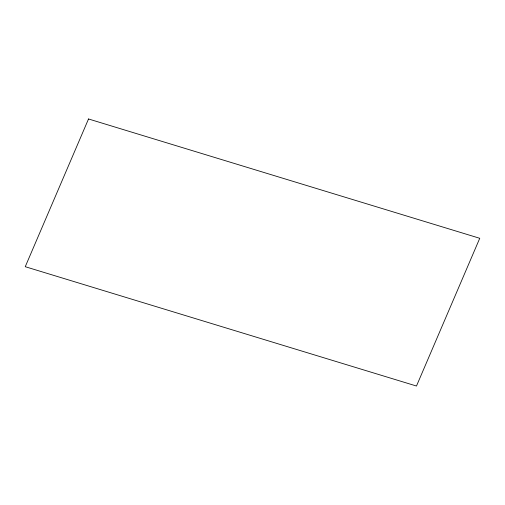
<?xml version="1.0" encoding="UTF-8"?>
<svg xmlns="http://www.w3.org/2000/svg" width="505" height="505" viewBox="0 0 505 505"><rect width="100%" height="100%" fill="white"/><g stroke="black" fill="none" stroke-linecap="round" stroke-linejoin="round"><path stroke-width="0.76" d="M88.52 118.972L25.25 266.703L416.48 386.028L479.75 238.297L88.52 118.972"/></g></svg>
